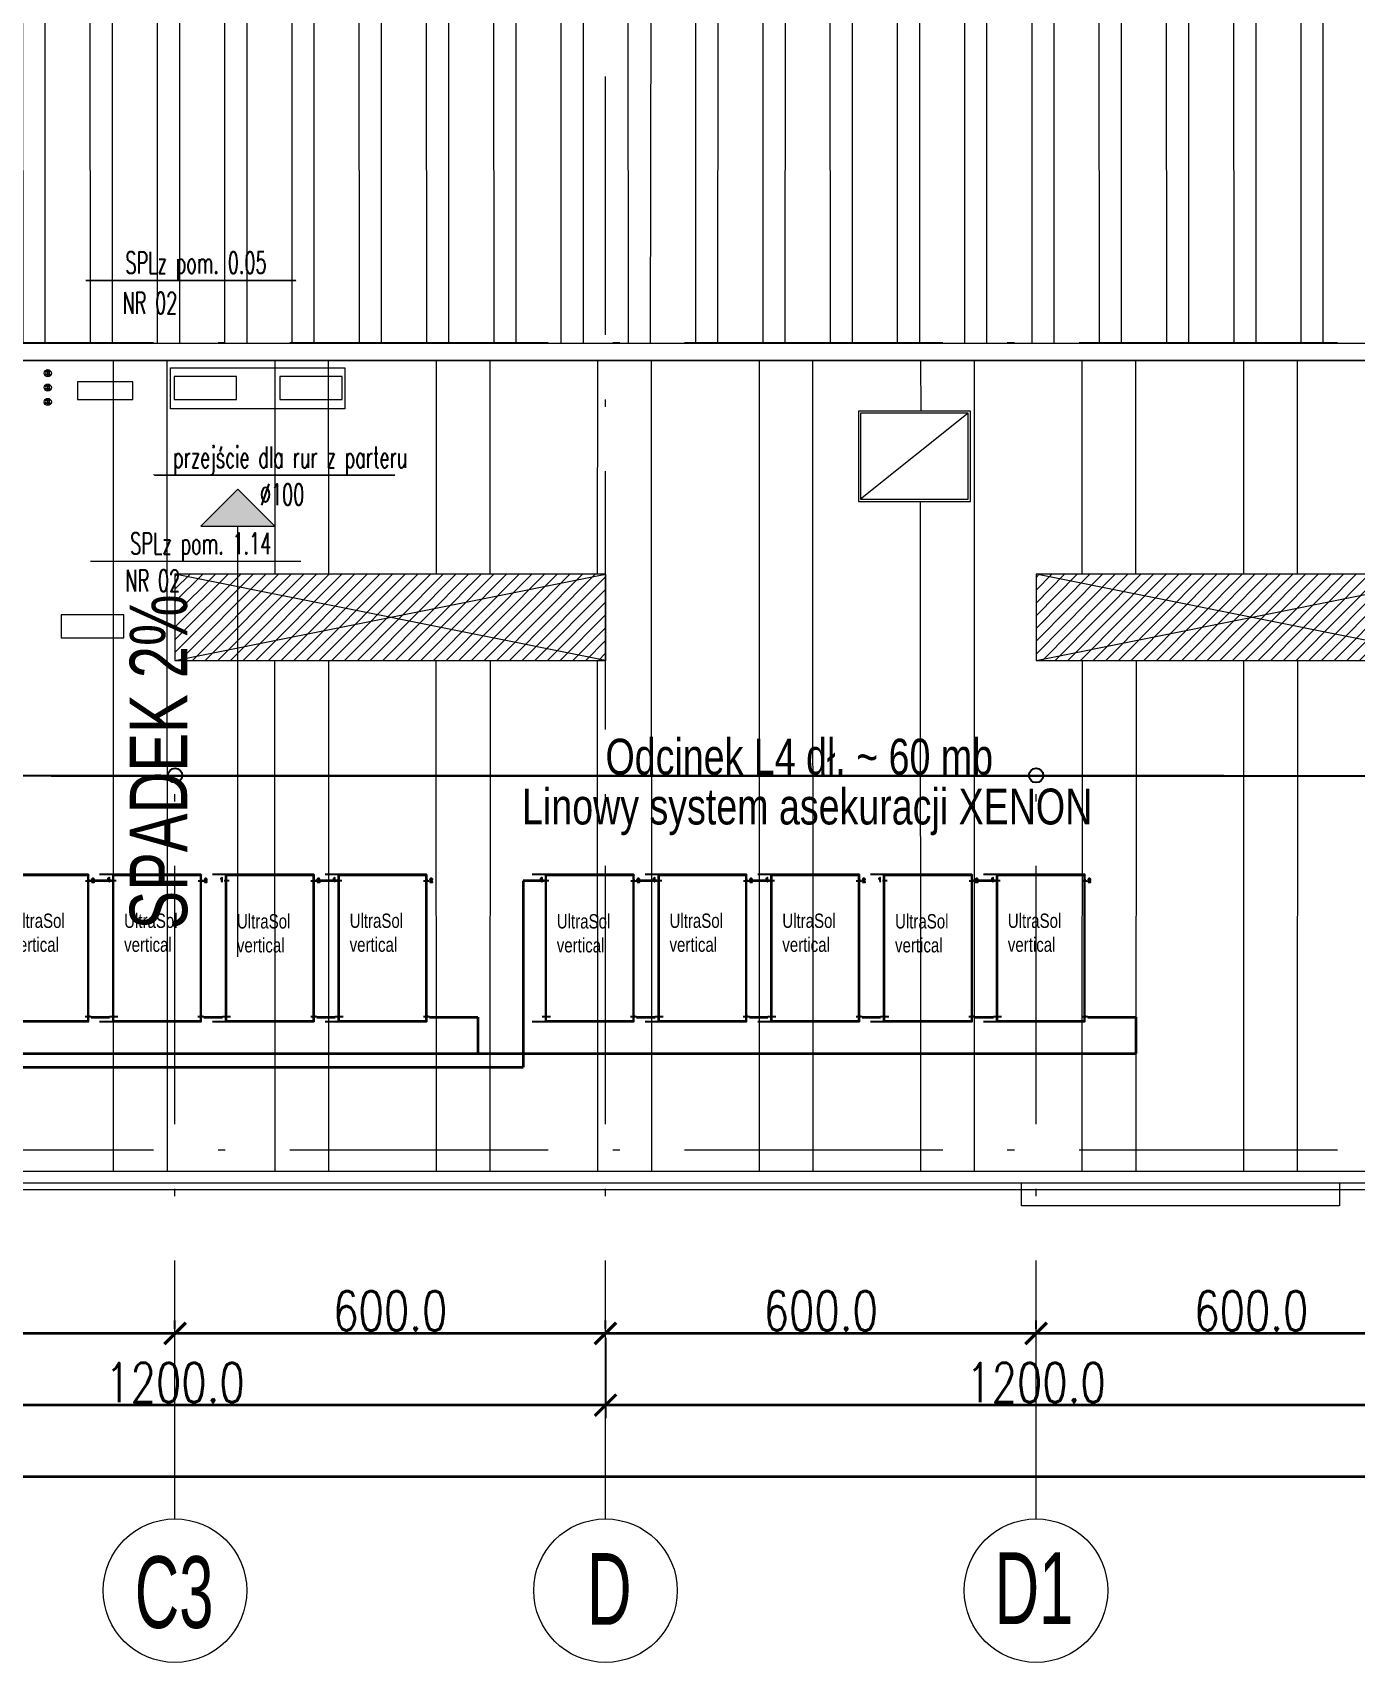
# Model space of a CAD drawing. Extents: x 6529560 to 6558080, y 5579316 to 5588131.
# Drawn here: x 6543331.87 to 6543350.31, y 5579499.83 to 5579522.54 of the extents above; entities that cross this region are included whole.
import ezdxf
from ezdxf.enums import TextEntityAlignment as Align

# ---------------------------------------------------------------- set-up
doc = ezdxf.new("R2010")
doc.units = 0
doc.header["$MEASUREMENT"] = 0
doc.header["$PDSIZE"] = -5
doc.linetypes.add('ACAD_ISO10W100', pattern=[18, 12, -3, 0, -3])
doc.linetypes.add('GR_SOLID', pattern=[0])
doc.layers.get('0').update_dxf_attribs({"color": 2, "linetype": 'CONTINUOUS', "lineweight": 5})
doc.layers.get('Defpoints').update_dxf_attribs({"linetype": 'CONTINUOUS'})
for name, color, linetype, lineweight in [('!kotłownia_urządzenia', 220, 'CONTINUOUS', 25), ('!opisy wod-kan', 7, 'CONTINUOUS', 18), ('!solary powrót', 214, 'CONTINUOUS', 35), ('!solary zasilanie', 121, 'CONTINUOUS', 35), ('arch_opisy', 20, 'CONTINUOUS', 13), ('arch_osie', 181, 'CONTINUOUS', 5), ('arch_powierzchnia', 6, 'CONTINUOUS', 35), ('arch_sciany zewnętrzne', 94, 'CONTINUOUS', 18), ('arch_wymiary', 2, 'CONTINUOUS', 13), ('arch_zadaszenie', 76, 'CONTINUOUS', 15), ('arch_zadaszenie klapy dymowe', 31, 'CONTINUOUS', 13), ('arch_zadaszenie_raster', 76, 'CONTINUOUS', 15), ('IS split', 6, 'CONTINUOUS', 20)]:
    doc.layers.add(name, color=color, linetype=linetype, lineweight=lineweight)
for name, color, linetype in [('arch_osie opisy', 1, 'CONTINUOUS'), ('Asekuracja', 6, 'CONTINUOUS'), ('Sundoor', 60, 'CONTINUOUS')]:
    doc.layers.add(name, color=color, linetype=linetype)
doc.styles.add('simplex', font='simplex.shx', dxfattribs={"width": 0.8})
doc.styles.get("Standard").update_dxf_attribs({"font": 'arial.ttf', "width": 0.75})
doc.styles.add('styl1', font='romans.shx', dxfattribs={"width": 0.75})
doc.dimstyles.new('wymiary hala', dxfattribs={"dimtxt": 0.55, "dimasz": 0.3, "dimexe": 0.18, "dimexo": 0.0625, "dimgap": 0.04, "dimtad": 1, "dimtoh": 1, "dimdec": 1, "dimlfac": 100, "dimzin": 0, "dimdsep": 46, "dimtxsty": 'styl1', "dimblk": 'ARCHTICK', "dimcen": 0.09, "dimadec": 0, "dimazin": 0, "dimtfac": 1, "dimtdec": 1, "dimtofl": 0, "dimtmove": 0, "dimatfit": 3, "dimldrblk": 'ARCHTICK', "dimfxl": 1, "dimtolj": 1, "dimtzin": 0, "dimarcsym": 0})

# ---------------------------------------------------------------- blocks, each defined once
blk = doc.blocks.new('_ArchTick')
at = {"color": 0, "linetype": 'ByBlock', "const_width": 0.15}
blk.add_lwpolyline([(-0.5, -0.5), (0.5, 0.5)], dxfattribs=at)
blk = doc.blocks.new('*D221')
at = {"layer": 'arch_wymiary', "color": 0, "lineweight": -2, "transparency": 16777216}
for p, q in [((6543267.857, 5579504.348), (6543267.857, 5579502.23)), ((6543375.857, 5579504.348), (6543375.857, 5579502.23)), ((6543267.857, 5579502.41), (6543375.857, 5579502.41))]:
    blk.add_line(p, q, dxfattribs=at)
at = {"layer": 'Defpoints', "color": 0, "transparency": 16777216}
for p in [(6543267.857, 5579504.41), (6543375.857, 5579504.41), (6543375.857, 5579502.41)]:
    blk.add_point(p, dxfattribs=at)
at = {"layer": 'arch_wymiary', "color": 0, "lineweight": -2, "transparency": 16777216, "xscale": 0.3, "yscale": 0.3, "zscale": 0.3, "rotation": 180}
blk.add_blockref('_ArchTick', (6543267.857, 5579502.41), dxfattribs=at)
at = {"layer": 'arch_wymiary', "color": 0, "lineweight": -2, "transparency": 16777216, "xscale": 0.3, "yscale": 0.3, "zscale": 0.3}
blk.add_blockref('_ArchTick', (6543375.857, 5579502.41), dxfattribs=at)
at = {"layer": 'arch_wymiary', "color": 0, "transparency": 16777216, "insert": (6543321.857, 5579502.725), "char_height": 0.55, "attachment_point": 5, "style": 'styl1'}
blk.add_mtext('\\A1;10800.0', dxfattribs=at)
blk = doc.blocks.new('*D224')
at = {"layer": 'arch_wymiary', "color": 0, "lineweight": -2, "transparency": 16777216}
for p, q in [((6543339.857, 5579504.348), (6543339.857, 5579503.23)), ((6543351.857, 5579504.348), (6543351.857, 5579503.23)), ((6543351.857, 5579503.41), (6543339.857, 5579503.41))]:
    blk.add_line(p, q, dxfattribs=at)
at = {"layer": 'Defpoints', "color": 0, "transparency": 16777216}
for p in [(6543339.857, 5579504.41), (6543351.857, 5579504.41), (6543339.857, 5579503.41)]:
    blk.add_point(p, dxfattribs=at)
at = {"layer": 'arch_wymiary', "color": 0, "lineweight": -2, "transparency": 16777216, "xscale": 0.3, "yscale": 0.3, "zscale": 0.3, "rotation": 180}
blk.add_blockref('_ArchTick', (6543339.857, 5579503.41), dxfattribs=at)
at = {"layer": 'arch_wymiary', "color": 0, "lineweight": -2, "transparency": 16777216, "xscale": 0.3, "yscale": 0.3, "zscale": 0.3}
blk.add_blockref('_ArchTick', (6543351.857, 5579503.41), dxfattribs=at)
at = {"layer": 'arch_wymiary', "color": 0, "transparency": 16777216, "insert": (6543345.857, 5579503.725), "char_height": 0.55, "attachment_point": 5, "style": 'styl1'}
blk.add_mtext('\\A1;1200.0', dxfattribs=at)
blk = doc.blocks.new('*D225')
at = {"layer": 'arch_wymiary', "color": 0, "lineweight": -2, "transparency": 16777216}
for p, q in [((6543327.857, 5579504.348), (6543327.857, 5579503.23)), ((6543339.857, 5579504.348), (6543339.857, 5579503.23)), ((6543339.857, 5579503.41), (6543327.857, 5579503.41))]:
    blk.add_line(p, q, dxfattribs=at)
at = {"layer": 'Defpoints', "color": 0, "transparency": 16777216}
for p in [(6543327.857, 5579504.41), (6543339.857, 5579504.41), (6543327.857, 5579503.41)]:
    blk.add_point(p, dxfattribs=at)
at = {"layer": 'arch_wymiary', "color": 0, "lineweight": -2, "transparency": 16777216, "xscale": 0.3, "yscale": 0.3, "zscale": 0.3, "rotation": 180}
blk.add_blockref('_ArchTick', (6543327.857, 5579503.41), dxfattribs=at)
at = {"layer": 'arch_wymiary', "color": 0, "lineweight": -2, "transparency": 16777216, "xscale": 0.3, "yscale": 0.3, "zscale": 0.3}
blk.add_blockref('_ArchTick', (6543339.857, 5579503.41), dxfattribs=at)
at = {"layer": 'arch_wymiary', "color": 0, "transparency": 16777216, "insert": (6543333.857, 5579503.725), "char_height": 0.55, "attachment_point": 5, "style": 'styl1'}
blk.add_mtext('\\A1;1200.0', dxfattribs=at)
blk = doc.blocks.new('*D241')
at = {"layer": 'arch_wymiary', "color": 0, "lineweight": -2, "transparency": 16777216}
for p, q in [((6543327.857, 5579504.473), (6543327.857, 5579504.59)), ((6543333.857, 5579504.473), (6543333.857, 5579504.59)), ((6543327.857, 5579504.41), (6543333.857, 5579504.41))]:
    blk.add_line(p, q, dxfattribs=at)
at = {"layer": 'Defpoints', "color": 0, "transparency": 16777216}
for p in [(6543327.857, 5579504.41), (6543333.857, 5579504.41), (6543333.857, 5579504.41)]:
    blk.add_point(p, dxfattribs=at)
at = {"layer": 'arch_wymiary', "color": 0, "lineweight": -2, "transparency": 16777216, "xscale": 0.3, "yscale": 0.3, "zscale": 0.3, "rotation": 180}
blk.add_blockref('_ArchTick', (6543327.857, 5579504.41), dxfattribs=at)
at = {"layer": 'arch_wymiary', "color": 0, "lineweight": -2, "transparency": 16777216, "xscale": 0.3, "yscale": 0.3, "zscale": 0.3}
blk.add_blockref('_ArchTick', (6543333.857, 5579504.41), dxfattribs=at)
at = {"layer": 'arch_wymiary', "color": 0, "transparency": 16777216, "insert": (6543330.857, 5579504.725), "char_height": 0.55, "attachment_point": 5, "style": 'styl1'}
blk.add_mtext('\\A1;600.0', dxfattribs=at)
blk = doc.blocks.new('*D242')
at = {"layer": 'arch_wymiary', "color": 0, "lineweight": -2, "transparency": 16777216}
for p, q in [((6543333.857, 5579504.473), (6543333.857, 5579504.59)), ((6543339.857, 5579504.473), (6543339.857, 5579504.59)), ((6543333.857, 5579504.41), (6543339.857, 5579504.41))]:
    blk.add_line(p, q, dxfattribs=at)
at = {"layer": 'Defpoints', "color": 0, "transparency": 16777216}
for p in [(6543333.857, 5579504.41), (6543339.857, 5579504.41), (6543339.857, 5579504.41)]:
    blk.add_point(p, dxfattribs=at)
at = {"layer": 'arch_wymiary', "color": 0, "lineweight": -2, "transparency": 16777216, "xscale": 0.3, "yscale": 0.3, "zscale": 0.3, "rotation": 180}
blk.add_blockref('_ArchTick', (6543333.857, 5579504.41), dxfattribs=at)
at = {"layer": 'arch_wymiary', "color": 0, "lineweight": -2, "transparency": 16777216, "xscale": 0.3, "yscale": 0.3, "zscale": 0.3}
blk.add_blockref('_ArchTick', (6543339.857, 5579504.41), dxfattribs=at)
at = {"layer": 'arch_wymiary', "color": 0, "transparency": 16777216, "insert": (6543336.857, 5579504.725), "char_height": 0.55, "attachment_point": 5, "style": 'styl1'}
blk.add_mtext('\\A1;600.0', dxfattribs=at)
blk = doc.blocks.new('*D243')
at = {"layer": 'arch_wymiary', "color": 0, "lineweight": -2, "transparency": 16777216}
for p, q in [((6543339.857, 5579504.473), (6543339.857, 5579504.59)), ((6543345.857, 5579504.473), (6543345.857, 5579504.59)), ((6543339.857, 5579504.41), (6543345.857, 5579504.41))]:
    blk.add_line(p, q, dxfattribs=at)
at = {"layer": 'Defpoints', "color": 0, "transparency": 16777216}
for p in [(6543339.857, 5579504.41), (6543345.857, 5579504.41), (6543345.857, 5579504.41)]:
    blk.add_point(p, dxfattribs=at)
at = {"layer": 'arch_wymiary', "color": 0, "lineweight": -2, "transparency": 16777216, "xscale": 0.3, "yscale": 0.3, "zscale": 0.3, "rotation": 180}
blk.add_blockref('_ArchTick', (6543339.857, 5579504.41), dxfattribs=at)
at = {"layer": 'arch_wymiary', "color": 0, "lineweight": -2, "transparency": 16777216, "xscale": 0.3, "yscale": 0.3, "zscale": 0.3}
blk.add_blockref('_ArchTick', (6543345.857, 5579504.41), dxfattribs=at)
at = {"layer": 'arch_wymiary', "color": 0, "transparency": 16777216, "insert": (6543342.857, 5579504.725), "char_height": 0.55, "attachment_point": 5, "style": 'styl1'}
blk.add_mtext('\\A1;600.0', dxfattribs=at)
blk = doc.blocks.new('*D244')
at = {"layer": 'arch_wymiary', "color": 0, "lineweight": -2, "transparency": 16777216}
for p, q in [((6543345.857, 5579504.473), (6543345.857, 5579504.59)), ((6543351.857, 5579504.473), (6543351.857, 5579504.59)), ((6543345.857, 5579504.41), (6543351.857, 5579504.41))]:
    blk.add_line(p, q, dxfattribs=at)
at = {"layer": 'Defpoints', "color": 0, "transparency": 16777216}
for p in [(6543345.857, 5579504.41), (6543351.857, 5579504.41), (6543351.857, 5579504.41)]:
    blk.add_point(p, dxfattribs=at)
at = {"layer": 'arch_wymiary', "color": 0, "lineweight": -2, "transparency": 16777216, "xscale": 0.3, "yscale": 0.3, "zscale": 0.3, "rotation": 180}
blk.add_blockref('_ArchTick', (6543345.857, 5579504.41), dxfattribs=at)
at = {"layer": 'arch_wymiary', "color": 0, "lineweight": -2, "transparency": 16777216, "xscale": 0.3, "yscale": 0.3, "zscale": 0.3}
blk.add_blockref('_ArchTick', (6543351.857, 5579504.41), dxfattribs=at)
at = {"layer": 'arch_wymiary', "color": 0, "transparency": 16777216, "insert": (6543348.857, 5579504.725), "char_height": 0.55, "attachment_point": 5, "style": 'styl1'}
blk.add_mtext('\\A1;600.0', dxfattribs=at)
blk = doc.blocks.new('solar vertical')
at = {"layer": '!kotłownia_urządzenia'}
for p, q in [((1607.23, 1496.198), (1607.038, 1496.198)), ((1607.224, 1494.154), (1607.224, 1496.192)), ((1607.225, 1496.191), (1607.224, 1496.192)), ((1607.225, 1494.155), (1607.225, 1496.191)), ((1607.226, 1496.191), (1607.225, 1496.191)), ((1607.226, 1494.155), (1607.226, 1496.191)), ((1607.228, 1496.191), (1607.227, 1496.191)), ((1607.227, 1494.155), (1607.227, 1496.191)), ((1607.228, 1494.155), (1607.228, 1496.191)), ((1607.228, 1496.191), (1607.228, 1496.191)), ((1607.229, 1496.191), (1607.228, 1496.191)), ((1607.228, 1496.191), (1607.228, 1494.155)), ((1607.229, 1494.155), (1607.229, 1496.191)), ((1607.231, 1496.197), (1607.23, 1496.198)), ((1608.448, 1496.198), (1607.23, 1496.198)), ((1608.447, 1496.197), (1607.231, 1496.197)), ((1607.231, 1496.196), (1607.231, 1496.197)), ((1608.447, 1496.196), (1607.231, 1496.196)), ((1607.231, 1496.195), (1608.447, 1496.195)), ((1607.231, 1496.194), (1607.231, 1496.195)), ((1607.231, 1496.194), (1607.231, 1496.194)), ((1607.231, 1496.194), (1608.447, 1496.194)), ((1607.231, 1496.193), (1607.231, 1496.194)), ((1608.447, 1496.194), (1607.231, 1496.194)), ((1608.447, 1496.193), (1607.231, 1496.193)), ((1607.232, 1494.156), (1607.232, 1496.191)), ((1608.447, 1496.191), (1607.232, 1496.191)), ((1607.232, 1496.191), (1607.233, 1496.19)), ((1607.233, 1496.19), (1608.446, 1496.19)), ((1607.233, 1494.157), (1607.233, 1496.19)), ((1608.447, 1496.191), (1608.446, 1496.19)), ((1608.446, 1496.19), (1608.446, 1494.157)), ((1608.447, 1496.197), (1608.448, 1496.198)), ((1608.447, 1496.196), (1608.447, 1496.197)), ((1608.447, 1496.194), (1608.447, 1496.195)), ((1608.447, 1496.194), (1608.447, 1496.194)), ((1608.447, 1496.193), (1608.447, 1496.194)), ((1608.447, 1494.156), (1608.447, 1496.191)), ((1608.449, 1496.191), (1608.45, 1496.191)), ((1608.449, 1494.155), (1608.449, 1496.191)), ((1608.45, 1496.191), (1608.451, 1496.191)), ((1608.45, 1494.155), (1608.45, 1496.191)), ((1608.45, 1496.191), (1608.45, 1496.191)), ((1608.45, 1494.155), (1608.45, 1496.191)), ((1608.451, 1494.155), (1608.451, 1496.191)), ((1608.452, 1496.191), (1608.453, 1496.191)), ((1608.452, 1494.155), (1608.452, 1496.191)), ((1608.453, 1496.191), (1608.454, 1496.192)), ((1608.453, 1494.155), (1608.453, 1496.191)), ((1608.454, 1494.154), (1608.454, 1496.192)), ((1607.27, 1496.11), (1607.202, 1496.11)), ((1607.224, 1496.114), (1607.224, 1496.134)), ((1607.224, 1496.114), (1607.224, 1496.134)), ((1607.224, 1496.134), (1607.224, 1496.134)), ((1607.224, 1496.121), (1607.224, 1496.121)), ((1607.224, 1496.107), (1607.224, 1496.114)), ((1607.224, 1496.107), (1607.224, 1496.114)), ((1607.224, 1496.107), (1607.224, 1496.107)), ((1608.41, 1496.11), (1608.483, 1496.11)), ((1608.454, 1496.134), (1608.454, 1496.127)), ((1608.454, 1496.134), (1608.454, 1496.127)), ((1608.454, 1496.134), (1608.454, 1496.134)), ((1608.454, 1496.127), (1608.454, 1496.107)), ((1608.454, 1496.127), (1608.454, 1496.107)), ((1608.454, 1496.121), (1608.454, 1496.121)), ((1608.454, 1496.107), (1608.454, 1496.107)), ((1607.23, 1494.148), (1607.038, 1494.148)), ((1607.291, 1494.214), (1607.177, 1494.214)), ((1607.224, 1494.219), (1607.224, 1494.239)), ((1607.224, 1494.219), (1607.224, 1494.239)), ((1607.224, 1494.239), (1607.224, 1494.239)), ((1607.224, 1494.226), (1607.224, 1494.226)), ((1607.224, 1494.212), (1607.224, 1494.219)), ((1607.224, 1494.212), (1607.224, 1494.219)), ((1607.224, 1494.212), (1607.224, 1494.212)), ((1607.225, 1494.155), (1607.224, 1494.154)), ((1607.226, 1494.155), (1607.225, 1494.155)), ((1607.228, 1494.155), (1607.227, 1494.155)), ((1607.228, 1494.155), (1607.228, 1494.155)), ((1607.229, 1494.155), (1607.228, 1494.155)), ((1607.231, 1494.149), (1607.23, 1494.148)), ((1608.448, 1494.148), (1607.23, 1494.148)), ((1608.447, 1494.153), (1607.231, 1494.153)), ((1607.231, 1494.153), (1607.231, 1494.152)), ((1607.231, 1494.152), (1608.447, 1494.152)), ((1607.231, 1494.152), (1607.231, 1494.152)), ((1607.231, 1494.152), (1607.231, 1494.151)), ((1607.231, 1494.152), (1608.447, 1494.152)), ((1607.231, 1494.151), (1608.447, 1494.151)), ((1608.447, 1494.15), (1607.231, 1494.15)), ((1607.231, 1494.15), (1607.231, 1494.149)), ((1608.447, 1494.149), (1607.231, 1494.149)), ((1607.232, 1494.156), (1607.233, 1494.157)), ((1608.447, 1494.156), (1607.232, 1494.156)), ((1608.446, 1494.157), (1607.233, 1494.157)), ((1608.492, 1494.214), (1608.407, 1494.214)), ((1608.447, 1494.156), (1608.446, 1494.157)), ((1608.447, 1494.153), (1608.447, 1494.152)), ((1608.447, 1494.152), (1608.447, 1494.152)), ((1608.447, 1494.152), (1608.447, 1494.151)), ((1608.447, 1494.15), (1608.447, 1494.149)), ((1608.447, 1494.149), (1608.448, 1494.148)), ((1608.449, 1494.155), (1608.45, 1494.155)), ((1608.45, 1494.155), (1608.451, 1494.155)), ((1608.45, 1494.155), (1608.45, 1494.155)), ((1608.452, 1494.155), (1608.453, 1494.155)), ((1608.453, 1494.155), (1608.454, 1494.154)), ((1608.454, 1494.239), (1608.454, 1494.232)), ((1608.454, 1494.239), (1608.454, 1494.232)), ((1608.454, 1494.239), (1608.454, 1494.239)), ((1608.454, 1494.232), (1608.454, 1494.212)), ((1608.454, 1494.232), (1608.454, 1494.212)), ((1608.454, 1494.226), (1608.454, 1494.226)), ((1608.454, 1494.212), (1608.454, 1494.212))]:
    blk.add_line(p, q, dxfattribs=at)
for points in [[(1607.166, 1496.102), (1607.173, 1496.102), (1607.173, 1496.155), (1607.168, 1496.155), (1607.166, 1496.15), (1607.164, 1496.147), (1607.16, 1496.145), (1607.154, 1496.144), (1607.154, 1496.139), (1607.166, 1496.139)], [(1608.497, 1496.092), (1608.533, 1496.092), (1608.533, 1496.098), (1608.505, 1496.098), (1608.506, 1496.102), (1608.509, 1496.105), (1608.517, 1496.11), (1608.522, 1496.112), (1608.527, 1496.116), (1608.53, 1496.119), (1608.532, 1496.124), (1608.533, 1496.129), (1608.532, 1496.135), (1608.528, 1496.14), (1608.523, 1496.143), (1608.516, 1496.145), (1608.508, 1496.143), (1608.503, 1496.14), (1608.499, 1496.134), (1608.498, 1496.127), (1608.498, 1496.125), (1608.505, 1496.125), (1608.505, 1496.126), (1608.506, 1496.131), (1608.508, 1496.135), (1608.511, 1496.137), (1608.515, 1496.138), (1608.52, 1496.137), (1608.523, 1496.136), (1608.525, 1496.133), (1608.526, 1496.129), (1608.525, 1496.125), (1608.524, 1496.122), (1608.521, 1496.12), (1608.518, 1496.118), (1608.514, 1496.115), (1608.506, 1496.111), (1608.501, 1496.106), (1608.498, 1496.1), (1608.497, 1496.092)]]:
    blk.add_lwpolyline(points, close=True, dxfattribs=at)
for centre, radius, start, end in [((1607.23, 1496.192), 0.00597, 89.9019, 180.0981), ((1607.231, 1496.191), 0.00598, 90.0066, 179.9934), ((1607.231, 1496.191), 0.00497, 89.9019, 180.0981), ((1607.231, 1496.191), 0.00398, 89.9019, 180.0981), ((1607.231, 1496.191), 0.00297, 89.6927, 180.3073), ((1607.231, 1496.191), 0.00299, 89.9353, 180.0647), ((1607.231, 1496.191), 0.00199, 89.9023, 180.0976), ((1608.447, 1496.191), 0.00598, 0.0066, 89.9933), ((1608.447, 1496.191), 0.00497, 359.9019, 90.0981), ((1608.447, 1496.191), 0.00398, 359.9019, 90.0981), ((1608.447, 1496.191), 0.00297, 359.6927, 90.3073), ((1608.447, 1496.191), 0.00299, 359.9353, 90.0647), ((1608.447, 1496.191), 0.00199, 359.9024, 90.0977), ((1608.448, 1496.192), 0.00597, 359.9019, 90.0981), ((1607.224, 1496.134), 0.0003, 90, 180), ((1607.224, 1496.107), 0.0003, 180, 270), ((1608.454, 1496.134), 0.0003, 360, 90), ((1608.454, 1496.107), 0.0003, 270, 0), ((1607.224, 1494.239), 0.0003, 90, 180), ((1607.224, 1494.212), 0.0003, 180, 270), ((1607.23, 1494.154), 0.00597, 179.9019, 270.0981), ((1607.231, 1494.155), 0.00598, 180.0066, 269.9934), ((1607.231, 1494.155), 0.00497, 179.9019, 270.0981), ((1607.231, 1494.155), 0.00398, 179.9019, 270.0981), ((1607.231, 1494.155), 0.00297, 179.6927, 270.3073), ((1607.231, 1494.155), 0.00299, 179.9353, 270.0647), ((1607.231, 1494.155), 0.00199, 179.9024, 270.0977), ((1608.447, 1494.155), 0.00497, 269.9019, 0.0981), ((1608.447, 1494.155), 0.00398, 269.9019, 0.0981), ((1608.447, 1494.155), 0.00598, 270.0067, 359.9934), ((1608.447, 1494.155), 0.00297, 269.6927, 0.3073), ((1608.447, 1494.155), 0.00199, 269.9023, 0.0976), ((1608.447, 1494.155), 0.00299, 269.9353, 0.0647), ((1608.448, 1494.154), 0.00597, 269.9019, 0.0981), ((1608.454, 1494.239), 0.0003, 360, 90), ((1608.454, 1494.212), 0.0003, 270, 0)]:
    blk.add_arc(centre, radius, start, end, dxfattribs=at)
blk = doc.blocks.new('solary')
at = {"layer": '!solary powrót', "color": 1}
for p, q in [((222.334, -236181.539), (222.043, -236181.539)), ((225.477, -236181.539), (225.186, -236181.539)), ((228.363, -236181.539), (228.073, -236181.539)), ((228.073, -236181.539), (228.073, -236184.136)), ((229.935, -236181.539), (229.644, -236181.539)), ((231.506, -236181.539), (231.216, -236181.539)), ((234.65, -236181.539), (234.359, -236181.539)), ((200.489, -236184.136), (228.073, -236184.136))]:
    blk.add_line(p, q, dxfattribs=at)
at = {"layer": '!solary zasilanie', "color": 4}
for p, q in [((222.052, -236183.436), (222.308, -236183.436)), ((223.623, -236183.436), (223.88, -236183.436)), ((225.195, -236183.436), (225.452, -236183.436)), ((226.766, -236183.436), (227.44, -236183.436)), ((227.44, -236183.436), (227.44, -236183.945)), ((229.653, -236183.436), (229.91, -236183.436)), ((231.224, -236183.436), (231.481, -236183.436)), ((232.796, -236183.436), (233.053, -236183.436)), ((234.367, -236183.436), (234.624, -236183.436)), ((235.939, -236183.436), (236.612, -236183.436)), ((236.612, -236183.436), (236.612, -236183.946)), ((218.267, -236183.946), (236.612, -236183.946))]:
    blk.add_line(p, q, dxfattribs=at)
at = {"layer": '!kotłownia_urządzenia'}
for p in [(-1386.44, -237677.649), (-1384.869, -237677.649), (-1383.297, -237677.649), (-1381.726, -237677.649), (-1378.839, -237677.649), (-1377.268, -237677.649), (-1375.696, -237677.649), (-1374.124, -237677.649), (-1372.553, -237677.649)]:
    blk.add_blockref('solar vertical', p, dxfattribs=at)
at = {"layer": '!opisy wod-kan', "char_height": 0.2, "width": 6.30083, "attachment_point": 1}
for insert in [(220.938, -236181.994, -4.486), (222.51, -236181.994, -4.486), (224.082, -236182.002, -4.486), (225.653, -236181.994, -4.486), (228.54, -236182.002, -4.486), (230.111, -236181.994, -4.486), (231.683, -236181.994, -4.486), (233.254, -236182.002, -4.486), (234.826, -236181.994, -4.486)]:
    blk.add_mtext('UltraSol\\Pvertical', dxfattribs=dict(at, insert=insert))

msp = doc.modelspace()

# ---------------------------------------------------------------- hatches: boundary and pattern name
at = {"layer": 'arch_opisy', "linetype": 'GR_SOLID'}
msp.add_hatch(color=8, dxfattribs=at).paths.add_polyline_path([(6543334.2165, 5579515.6602), (6543334.7336, 5579516.1773), (6543335.2508, 5579515.6602)])
at = {"layer": 'arch_zadaszenie klapy dymowe'}
h = msp.add_hatch(dxfattribs=at)
h.set_pattern_fill('ANSI31', color=256)
h.set_pattern_definition([(45, (-477.44264, -66.08302), (-0.0883883476483, 0.0883883476483), [])])
h.paths.add_polyline_path([(6543333.8571, 5579514.9894), (6543333.8571, 5579513.7894), (6543339.8571, 5579513.7894), (6543339.8571, 5579514.9894)])
h.paths.add_polyline_path([(6543345.8571, 5579514.9894), (6543345.8571, 5579513.7894), (6543351.8571, 5579513.7894), (6543351.8571, 5579514.9894)])
at = {"layer": 'arch_zadaszenie_raster'}
h = msp.add_hatch(dxfattribs=at)
h.set_pattern_fill('ANSI32,_O', color=256, scale=2.5, angle=45)
h.set_pattern_definition([(90, (-75.1374, 0), (-0.9375, 2e-16), []), (90, (-74.8249, 0.3125), (-0.9375, 2e-16), [])])
h.paths.add_polyline_path([(6543376.1571, 5579529.4702), (6543267.5572, 5579529.4702), (6543267.5572, 5579518.2102), (6543376.1571, 5579518.2102)])
h.paths.add_polyline_path([(6543339.8771, 5579525.5739), (6543342.4371, 5579525.5739), (6543342.4371, 5579523.7139), (6543339.8771, 5579523.7139)], flags=16)
h.paths.add_polyline_path([(6543351.8771, 5579525.5739), (6543354.4371, 5579525.5739), (6543354.4371, 5579523.7139), (6543351.8771, 5579523.7139)], flags=16)
h.paths.add_polyline_path([(6543363.8771, 5579525.5739), (6543366.4371, 5579525.5739), (6543366.4371, 5579523.7139), (6543363.8771, 5579523.7139)], flags=16)
h.paths.add_polyline_path([(6543282.8571, 5579529.4702), (6543321.8571, 5579529.4702), (6543321.8571, 5579527.2202), (6543282.8571, 5579527.2202)])
h = msp.add_hatch(dxfattribs=at)
h.set_pattern_fill('ANSI32,_O', color=256, scale=6, angle=45)
h.set_pattern_definition([(90, (0, 0), (-2.25, 4e-16), []), (90, (0.75, 0.75), (-2.25, 4e-16), [])])
h.paths.add_polyline_path([(6543267.5572, 5579506.6702), (6543376.1571, 5579506.6702), (6543376.1571, 5579517.9701), (6543267.5572, 5579517.9701)])
h.paths.add_polyline_path([(6543333.8571, 5579514.9894), (6543333.8571, 5579513.7894), (6543339.8571, 5579513.7894), (6543339.8571, 5579514.9894)], flags=16)
h.paths.add_polyline_path([(6543345.8571, 5579514.9894), (6543345.8571, 5579513.7894), (6543351.8571, 5579513.7894), (6543351.8571, 5579514.9894)], flags=16)
h.paths.add_polyline_path([(6543344.9425, 5579517.2651), (6543343.3825, 5579517.2651), (6543343.3825, 5579516.0051), (6543344.9425, 5579516.0051)], flags=16)
h.paths.add_polyline_path([(6543295.6972, 5579514.8101), (6543295.6972, 5579516.3701), (6543293.8372, 5579516.3701), (6543293.8372, 5579514.8101)], flags=16)
h.paths.add_polyline_path([(6543295.6972, 5579509.5501), (6543295.6972, 5579511.1101), (6543293.8372, 5579511.1101), (6543293.8372, 5579509.5501)], flags=16)

# ---------------------------------------------------------------- linework, layer by layer
at = {"layer": 'arch_opisy', "color": 8}
msp.add_line((6543334.7336, 5579509.6602), (6543334.7336, 5579515.6602), dxfattribs=at)
at = {"layer": 'arch_opisy', "color": 8, "extrusion": (0, 0, -1)}
msp.add_lwpolyline([(-6543334.2165, 5579515.6602), (-6543335.2508, 5579515.6602), (-6543334.7336, 5579516.1773), (-6543334.2165, 5579515.6602)], dxfattribs=at)
at = {"layer": 'arch_osie', "linetype": 'ACAD_ISO10W100', "ltscale": 0.3, "extrusion": (-4.94832e-09, -8.0265e-10, 1)}
for points in [[(6543339.8571, 5579501.825), (6543339.8571, 5579613.6084)], [(6543258.4571, 5579518.2202), (6543385.2571, 5579518.2202)], [(6543333.8571, 5579501.825), (6543333.8571, 5579512.1702)], [(6543345.8571, 5579501.825), (6543345.8571, 5579512.1702)], [(6543258.4571, 5579506.9702), (6543385.2571, 5579506.9702)]]:
    msp.add_lwpolyline(points, dxfattribs=at)
at = {"layer": 'arch_osie'}
for centre in [(6543333.8571, 5579500.825, 6.5405), (6543339.8571, 5579500.825, 6.5405), (6543345.8571, 5579500.825, 6.5405)]:
    msp.add_circle(centre, 1, dxfattribs=at)
at = {"layer": 'arch_powierzchnia'}
for points in [[(6543263.2971, 5579612.7802), (6543380.4171, 5579612.7802), (6543380.4171, 5579502.4102), (6543263.2971, 5579502.4102)], [(6543264.2971, 5579611.7802), (6543379.4171, 5579611.7802), (6543379.4171, 5579503.4102), (6543264.2971, 5579503.4102)], [(6543265.2971, 5579610.7802), (6543378.4171, 5579610.7802), (6543378.4171, 5579504.4102), (6543265.2971, 5579504.4102)]]:
    msp.add_lwpolyline(points, close=True, dxfattribs=at)
at = {"layer": 'arch_sciany zewnętrzne'}
for points in [[(6543267.2971, 5579608.7802), (6543376.4171, 5579608.7802), (6543376.4171, 5579506.4102), (6543267.2971, 5579506.4102)], [(6543267.3972, 5579608.6802), (6543267.3972, 5579517.9701), (6543376.3171, 5579517.9701), (6543376.3171, 5579608.6802)], [(6543267.5572, 5579608.5202), (6543267.5572, 5579518.2102), (6543376.1571, 5579518.2102), (6543376.1571, 5579608.5202)], [(6543268.1571, 5579518.2102), (6543375.5572, 5579518.2102), (6543375.5572, 5579517.9701), (6543268.1571, 5579517.9701)]]:
    msp.add_lwpolyline(points, close=True, dxfattribs=at)
for points in [[(6543267.4571, 5579517.9701), (6543267.4571, 5579506.5102), (6543376.2571, 5579506.5102), (6543376.2572, 5579517.9701)], [(6543267.5571, 5579517.9701), (6543267.5571, 5579506.6702), (6543376.1571, 5579506.6702), (6543376.1572, 5579517.9701)]]:
    msp.add_lwpolyline(points, dxfattribs=at)
at = {"layer": 'arch_zadaszenie'}
for points in [[(6543376.1571, 5579529.4702), (6543267.5572, 5579529.4702), (6543267.5572, 5579518.2102), (6543376.1571, 5579518.2102)], [(6543267.5572, 5579506.6702), (6543376.1571, 5579506.6702), (6543376.1571, 5579517.9701), (6543267.5572, 5579517.9701)]]:
    msp.add_lwpolyline(points, close=True, dxfattribs=at)
at = {"layer": 'arch_zadaszenie klapy dymowe'}
for points in [[(6543344.9425, 5579517.2651), (6543343.3825, 5579517.2651), (6543343.3825, 5579516.0051), (6543344.9425, 5579516.0051)], [(6543344.9125, 5579517.2351), (6543343.4125, 5579517.2351), (6543343.4125, 5579516.0351), (6543344.9125, 5579516.0351)], [(6543333.8571, 5579514.9894), (6543333.8571, 5579513.7894), (6543339.8571, 5579513.7894), (6543339.8571, 5579514.9894)], [(6543345.8571, 5579514.9894), (6543345.8571, 5579513.7894), (6543351.8571, 5579513.7894), (6543351.8571, 5579514.9894)]]:
    msp.add_lwpolyline(points, close=True, dxfattribs=at)
for points in [[(6543344.9125, 5579517.2351), (6543343.4125, 5579516.0351)], [(6543333.8571, 5579513.7894), (6543339.8571, 5579514.9894), (6543339.8571, 5579513.7894), (6543333.8571, 5579514.9894)], [(6543345.8571, 5579513.7894), (6543351.8571, 5579514.9894), (6543351.8571, 5579513.7894), (6543345.8571, 5579514.9894)]]:
    msp.add_lwpolyline(points, dxfattribs=at)
at = {"layer": 'arch_zadaszenie_raster'}
msp.add_lwpolyline([(6543345.6571, 5579506.5102), (6543350.0871, 5579506.5102), (6543350.0871, 5579506.1872), (6543345.6571, 5579506.1872)], close=True, dxfattribs=at)
at = {"layer": 'Asekuracja', "const_width": 0.03}
msp.add_lwpolyline([(6543269.7971, 5579514.7843), (6543269.7971, 5579508.9257), (6543309.8571, 5579508.9178), (6543309.8571, 5579512.1848), (6543369.8071, 5579512.177)], dxfattribs=at)
at = {"layer": 'IS split', "color": 0}
for points, elevation in [([(6543328.1252, 5579520.8642, 0.02, 0.02, 0), (6543331.0602, 5579520.8642, 0, 0, 0), (6543332.5505, 5579517.6701, 0, 0, 0)], 9.8041), ([(6543332.6104, 5579519.0842, 0.02, 0.02, 0), (6543335.5453, 5579519.0842, 0, 0, 0), (6543335.8866, 5579517.8541, 0, 0, 0)], 35.0481), ([(6543336.9218, 5579516.3716, 0.02, 0.02, 0), (6543333.5581, 5579516.3716, 0, 0, 0), (6543332.1951, 5579517.7287, 0, 0, 0)], 17.2169), ([(6543335.6126, 5579515.1697, 0.02, 0.02, 0), (6543332.6776, 5579515.1697, 0, 0, 0), (6543332.5505, 5579514.4251, 0, 0, 0)], 0.3042)]:
    msp.add_lwpolyline(points, format="xyseb", dxfattribs=dict(at, elevation=elevation))
at = {"layer": 'IS split', "color": 0, "elevation": 6.8041}
msp.add_lwpolyline([(6543333.7923, 5579517.8676), (6543336.2253, 5579517.8676), (6543336.2253, 5579517.2946), (6543333.7923, 5579517.2946)], close=True, dxfattribs=at)
at = {"layer": 'IS split'}
for points, elevation in [([(6543333.2701, 5579517.6701), (6543332.5001, 5579517.6701), (6543332.5001, 5579517.4251), (6543333.2701, 5579517.4251)], -10.8741), ([(6543334.7162, 5579517.7451), (6543333.8462, 5579517.7451), (6543333.8462, 5579517.4251), (6543334.7162, 5579517.4251)], -0.535), ([(6543336.1862, 5579517.7451), (6543335.3162, 5579517.7451), (6543335.3162, 5579517.4251), (6543336.1862, 5579517.4251)], -0.535), ([(6543333.1423, 5579514.4251), (6543332.2723, 5579514.4251), (6543332.2723, 5579514.1051), (6543333.1423, 5579514.1051)], -0.535)]:
    msp.add_lwpolyline(points, close=True, dxfattribs=dict(at, elevation=elevation))
for centre, radius in [((6543332.0839, 5579517.7916, 14.2169), 0.05), ((6543332.0839, 5579517.5916, 14.2169), 0.05), ((6543332.0633, 5579517.8145, 14.2169), 0.0132), ((6543332.0633, 5579517.7745, 14.2169), 0.0132), ((6543332.0633, 5579517.8145, 14.2169), 0.00317), ((6543332.0633, 5579517.7745, 14.2169), 0.00317), ((6543332.0953, 5579517.8145, 14.2169), 0.0179), ((6543332.0953, 5579517.7745, 14.2169), 0.0179), ((6543332.0953, 5579517.8145, 14.2169), 0.00794), ((6543332.0953, 5579517.7745, 14.2169), 0.00794), ((6543332.0839, 5579517.3916, 14.2169), 0.05), ((6543332.0633, 5579517.6145, 14.2169), 0.0132), ((6543332.0633, 5579517.5745, 14.2169), 0.0132), ((6543332.0633, 5579517.4145, 14.2169), 0.0132), ((6543332.0633, 5579517.6145, 14.2169), 0.00317), ((6543332.0633, 5579517.5745, 14.2169), 0.00317), ((6543332.0633, 5579517.4145, 14.2169), 0.00317), ((6543332.0953, 5579517.6145, 14.2169), 0.0179), ((6543332.0953, 5579517.5745, 14.2169), 0.0179), ((6543332.0953, 5579517.4145, 14.2169), 0.0179), ((6543332.0953, 5579517.6145, 14.2169), 0.00794), ((6543332.0953, 5579517.5745, 14.2169), 0.00794), ((6543332.0953, 5579517.4145, 14.2169), 0.00794), ((6543332.0633, 5579517.3745, 14.2169), 0.0132), ((6543332.0633, 5579517.3745, 14.2169), 0.00317), ((6543332.0953, 5579517.3745, 14.2169), 0.0179), ((6543332.0953, 5579517.3745, 14.2169), 0.00794)]:
    msp.add_circle(centre, radius, dxfattribs=at)
at = {"layer": 'Sundoor'}
msp.add_line((6543369.8571, 5579512.1702, 0), (6543309.8571, 5579512.1901), dxfattribs=at)
for centre in [(6543333.8584, 5579512.1862, 0), (6543345.8584, 5579512.1861, 0)]:
    msp.add_circle(centre, 0.1, dxfattribs=at)

# ---------------------------------------------------------------- block references
at = {"color": 2}
msp.add_blockref('solary', (6543110.6383, 5815692.2554, 7375.5917), dxfattribs=at)

# ---------------------------------------------------------------- texts
at = {"layer": 'arch_opisy', "color": 8, "width": 0.722959}
msp.add_text('SPADEK 2%', height=0.8, rotation=90, dxfattribs=at).set_placement((6543334.0272, 5579510.0393, 21.2187))
at = {"layer": 'arch_osie opisy', "char_height": 1, "width": 1.5, "attachment_point": 1}
for s, insert in [('{\\fArial Narrow|b0|i0|c238|p34;C3}', (6543333.2964, 5579501.305, 13.0404)), ('{\\fArial Narrow|b0|i0|c238|p34;D}', (6543339.6001, 5579501.3489, 13.0404)), ('{\\fArial Narrow|b0|i0|c238|p34;D1}', (6543345.2806, 5579501.3605, 13.0404))]:
    msp.add_mtext(s, dxfattribs=dict(at, insert=insert))
at = {"layer": 'IS split', "style": 'simplex', "width": 0.6}
for s, p in [('SPLz pom. 0.05', (6543334.1494, 5579519.1836, 48.9976)), ('NR 02', (6543333.5071, 5579518.621, 6.8041)), ('przejście dla rur z parteru', (6543335.4623, 5579516.471, 31.1665)), ('%%C100', (6543335.35, 5579515.9507, 31.1665)), ('SPLz pom. 1.14', (6543334.2166, 5579515.2691, 14.2538)), ('NR 02', (6543333.5471, 5579514.751, 6.8041))]:
    msp.add_text(s, height=0.3, dxfattribs=at).set_placement(p, align=Align.CENTER)
at = {"layer": 'Sundoor', "char_height": 0.5, "attachment_point": 1}
for s, width, insert in [('Odcinek L4 dł. ~ 60 mb', 8621.773295, (6543339.8571, 5579512.6979, 0)), ('Linowy system asekuracji XENON', 9568.955358, (6543338.6943, 5579512.0033, 7375.5917))]:
    msp.add_mtext_dynamic_manual_height_columns(s, width=width, gutter_width=12.5, heights=[0], dxfattribs=dict(at, insert=insert))

# ---------------------------------------------------------------- dimensions: what is measured, and where the dimension line sits
at = {"layer": 'arch_wymiary'}
for base, p1, p2, picture, middle in [((6543333.8571, 5579504.4102), (6543327.8571, 5579504.4102, 6.5405), (6543333.8571, 5579504.4102, 6.5405), '*D241', (6543330.8571, 5579504.7252)), ((6543339.8571, 5579504.4102), (6543333.8571, 5579504.4102, 6.5405), (6543339.8571, 5579504.4102, 6.5405), '*D242', (6543336.8571, 5579504.7252)), ((6543345.8571, 5579504.4102), (6543339.8571, 5579504.4102, 6.5405), (6543345.8571, 5579504.4102, 6.5405), '*D243', (6543342.8571, 5579504.7252)), ((6543351.8571, 5579504.4102), (6543345.8571, 5579504.4102, 6.5405), (6543351.8571, 5579504.4102, 6.5405), '*D244', (6543348.8571, 5579504.7252)), ((6543327.8571, 5579503.4102), (6543339.8571, 5579504.4102, 6.5405), (6543327.8571, 5579504.4102, 6.5405), '*D225', (6543333.8571, 5579503.7252)), ((6543339.8571, 5579503.4102), (6543351.8571, 5579504.4102, 6.5405), (6543339.8571, 5579504.4102, 6.5405), '*D224', (6543345.8571, 5579503.7252))]:
    dim = msp.add_linear_dim(base=base, p1=p1, p2=p2, dimstyle='wymiary hala', override={"dimtmove": 1}, dxfattribs=at)
    dim.commit()
    dim.dimension.update_dxf_attribs({"geometry": picture, "text_midpoint": middle})
dim = msp.add_linear_dim(base=(6543375.8571, 5579502.4102), p1=(6543267.8571, 5579504.4102, 6.5405), p2=(6543375.8571, 5579504.4102, 6.5405), dimstyle='wymiary hala', dxfattribs=at)
dim.commit()
dim.dimension.update_dxf_attribs({"geometry": '*D221', "text_midpoint": (6543321.8571, 5579502.7252)})

doc.saveas('drawing.dxf')
